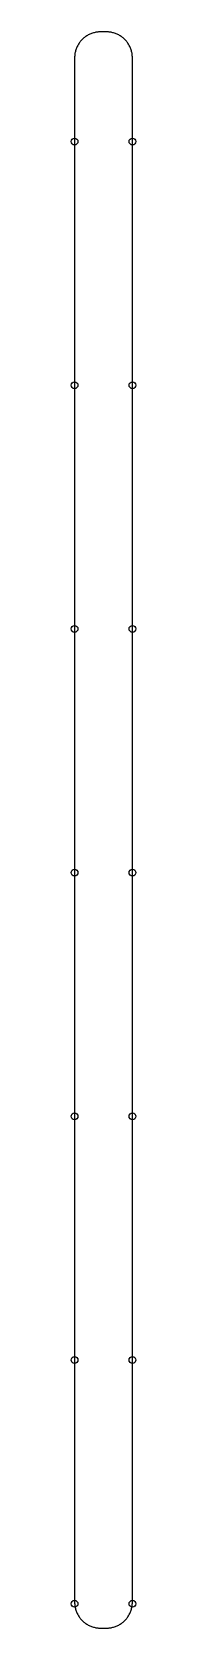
# Model space of a CAD drawing. Header units: inches. Extents: x -0.5 to 0.5, y 2.1 to 28.3.
import ezdxf

# ---------------------------------------------------------------- set-up
doc = ezdxf.new("R2010")
doc.units = ezdxf.units.IN
doc.layers.add('CUT', color=7, linetype='Continuous')
doc.layers.add('DRILL', color=5, linetype='Continuous')

msp = doc.modelspace()

# ---------------------------------------------------------------- linework, layer by layer
at = {"layer": 'CUT'}
msp.add_lwpolyline([(0.05, 2.1), (0.065, 2.1), (0.08, 2.101), (0.094, 2.102), (0.109, 2.104), (0.124, 2.106), (0.138, 2.109), (0.153, 2.113), (0.167, 2.116), (0.181, 2.121), (0.195, 2.126), (0.209, 2.131), (0.223, 2.137), (0.236, 2.143), (0.25, 2.15), (0.263, 2.157), (0.275, 2.165), (0.288, 2.173), (0.3, 2.181), (0.312, 2.19), (0.323, 2.199), (0.334, 2.209), (0.345, 2.219), (0.356, 2.23), (0.366, 2.241), (0.376, 2.252), (0.385, 2.263), (0.394, 2.275), (0.402, 2.287), (0.41, 2.3), (0.418, 2.312), (0.425, 2.325), (0.432, 2.339), (0.438, 2.352), (0.444, 2.366), (0.449, 2.38), (0.454, 2.394), (0.459, 2.408), (0.462, 2.422), (0.466, 2.437), (0.469, 2.451), (0.471, 2.466), (0.473, 2.481), (0.474, 2.495), (0.475, 2.51), (0.475, 2.525), (0.475, 27.875), (0.475, 27.89), (0.474, 27.905), (0.473, 27.919), (0.471, 27.934), (0.469, 27.949), (0.466, 27.963), (0.462, 27.978), (0.459, 27.992), (0.454, 28.006), (0.449, 28.02), (0.444, 28.034), (0.438, 28.048), (0.432, 28.061), (0.425, 28.075), (0.418, 28.087), (0.41, 28.1), (0.402, 28.113), (0.394, 28.125), (0.385, 28.137), (0.376, 28.148), (0.366, 28.159), (0.356, 28.17), (0.345, 28.181), (0.334, 28.191), (0.323, 28.201), (0.312, 28.21), (0.3, 28.219), (0.288, 28.227), (0.275, 28.235), (0.263, 28.243), (0.25, 28.25), (0.236, 28.257), (0.223, 28.263), (0.209, 28.269), (0.195, 28.274), (0.181, 28.279), (0.167, 28.284), (0.153, 28.287), (0.138, 28.291), (0.124, 28.294), (0.109, 28.296), (0.094, 28.298), (0.08, 28.299), (0.065, 28.3), (0.05, 28.3), (-0.05, 28.3), (-0.065, 28.3), (-0.08, 28.299), (-0.094, 28.298), (-0.109, 28.296), (-0.124, 28.294), (-0.138, 28.291), (-0.153, 28.287), (-0.167, 28.284), (-0.181, 28.279), (-0.195, 28.274), (-0.209, 28.269), (-0.223, 28.263), (-0.236, 28.257), (-0.25, 28.25), (-0.263, 28.243), (-0.275, 28.235), (-0.288, 28.227), (-0.3, 28.219), (-0.312, 28.21), (-0.323, 28.201), (-0.334, 28.191), (-0.345, 28.181), (-0.356, 28.17), (-0.366, 28.159), (-0.376, 28.148), (-0.385, 28.137), (-0.394, 28.125), (-0.402, 28.113), (-0.41, 28.1), (-0.418, 28.087), (-0.425, 28.075), (-0.432, 28.061), (-0.438, 28.048), (-0.444, 28.034), (-0.449, 28.02), (-0.454, 28.006), (-0.459, 27.992), (-0.462, 27.978), (-0.466, 27.963), (-0.469, 27.949), (-0.471, 27.934), (-0.473, 27.919), (-0.474, 27.905), (-0.475, 27.89), (-0.475, 27.875), (-0.475, 2.525), (-0.475, 2.51), (-0.474, 2.495), (-0.473, 2.481), (-0.471, 2.466), (-0.469, 2.451), (-0.466, 2.437), (-0.462, 2.422), (-0.459, 2.408), (-0.454, 2.394), (-0.449, 2.38), (-0.444, 2.366), (-0.438, 2.352), (-0.432, 2.339), (-0.425, 2.325), (-0.418, 2.312), (-0.41, 2.3), (-0.402, 2.287), (-0.394, 2.275), (-0.385, 2.263), (-0.376, 2.252), (-0.366, 2.241), (-0.356, 2.23), (-0.345, 2.219), (-0.334, 2.209), (-0.323, 2.199), (-0.312, 2.19), (-0.3, 2.181), (-0.288, 2.173), (-0.275, 2.165), (-0.263, 2.157), (-0.25, 2.15), (-0.236, 2.143), (-0.223, 2.137), (-0.209, 2.131), (-0.195, 2.126), (-0.181, 2.121), (-0.167, 2.116), (-0.153, 2.113), (-0.138, 2.109), (-0.124, 2.106), (-0.109, 2.104), (-0.094, 2.102), (-0.08, 2.101), (-0.065, 2.1), (-0.05, 2.1)], close=True, dxfattribs=at)
at = {"layer": 'DRILL'}
for centre in [(-0.475, 26.5), (0.475, 26.5), (-0.475, 22.5), (0.475, 22.5), (-0.475, 18.5), (0.475, 18.5), (-0.475, 14.5), (0.475, 14.5), (-0.475, 10.5), (0.475, 10.5), (-0.475, 6.5), (0.475, 6.5), (-0.475, 2.5), (0.475, 2.5)]:
    msp.add_circle(centre, 0.055, dxfattribs=at)

doc.saveas('drawing.dxf')
